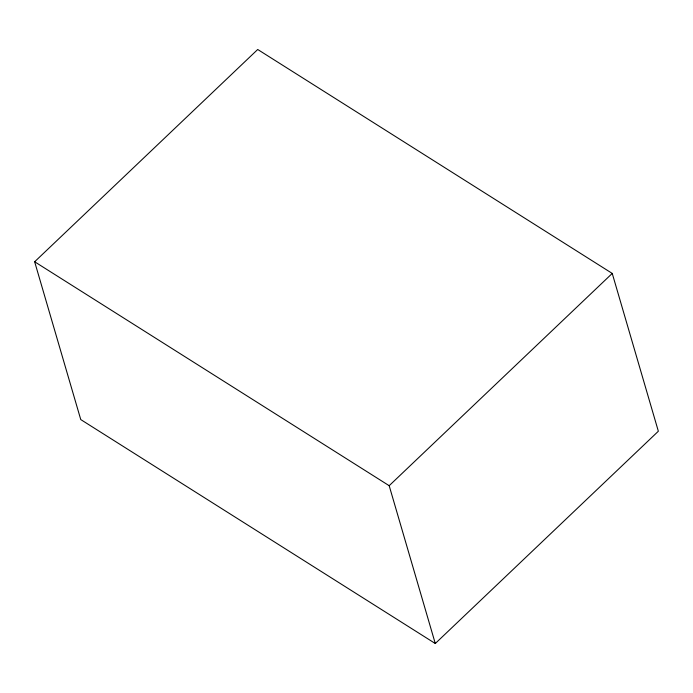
<?xml version="1.0" encoding="UTF-8"?>
<svg xmlns="http://www.w3.org/2000/svg" width="693" height="693" viewBox="0 0 693 693"><rect width="100%" height="100%" fill="white"/><g stroke="black" fill="none" stroke-linecap="round" stroke-linejoin="round"><path stroke-width="1.04" d="M34.65 261.763L257.718 49.489L612.24 273.423L658.35 431.237L435.282 643.511L80.76 419.577L34.65 261.763L389.18 485.698L435.282 643.511M389.18 485.698L612.24 273.423"/></g></svg>
